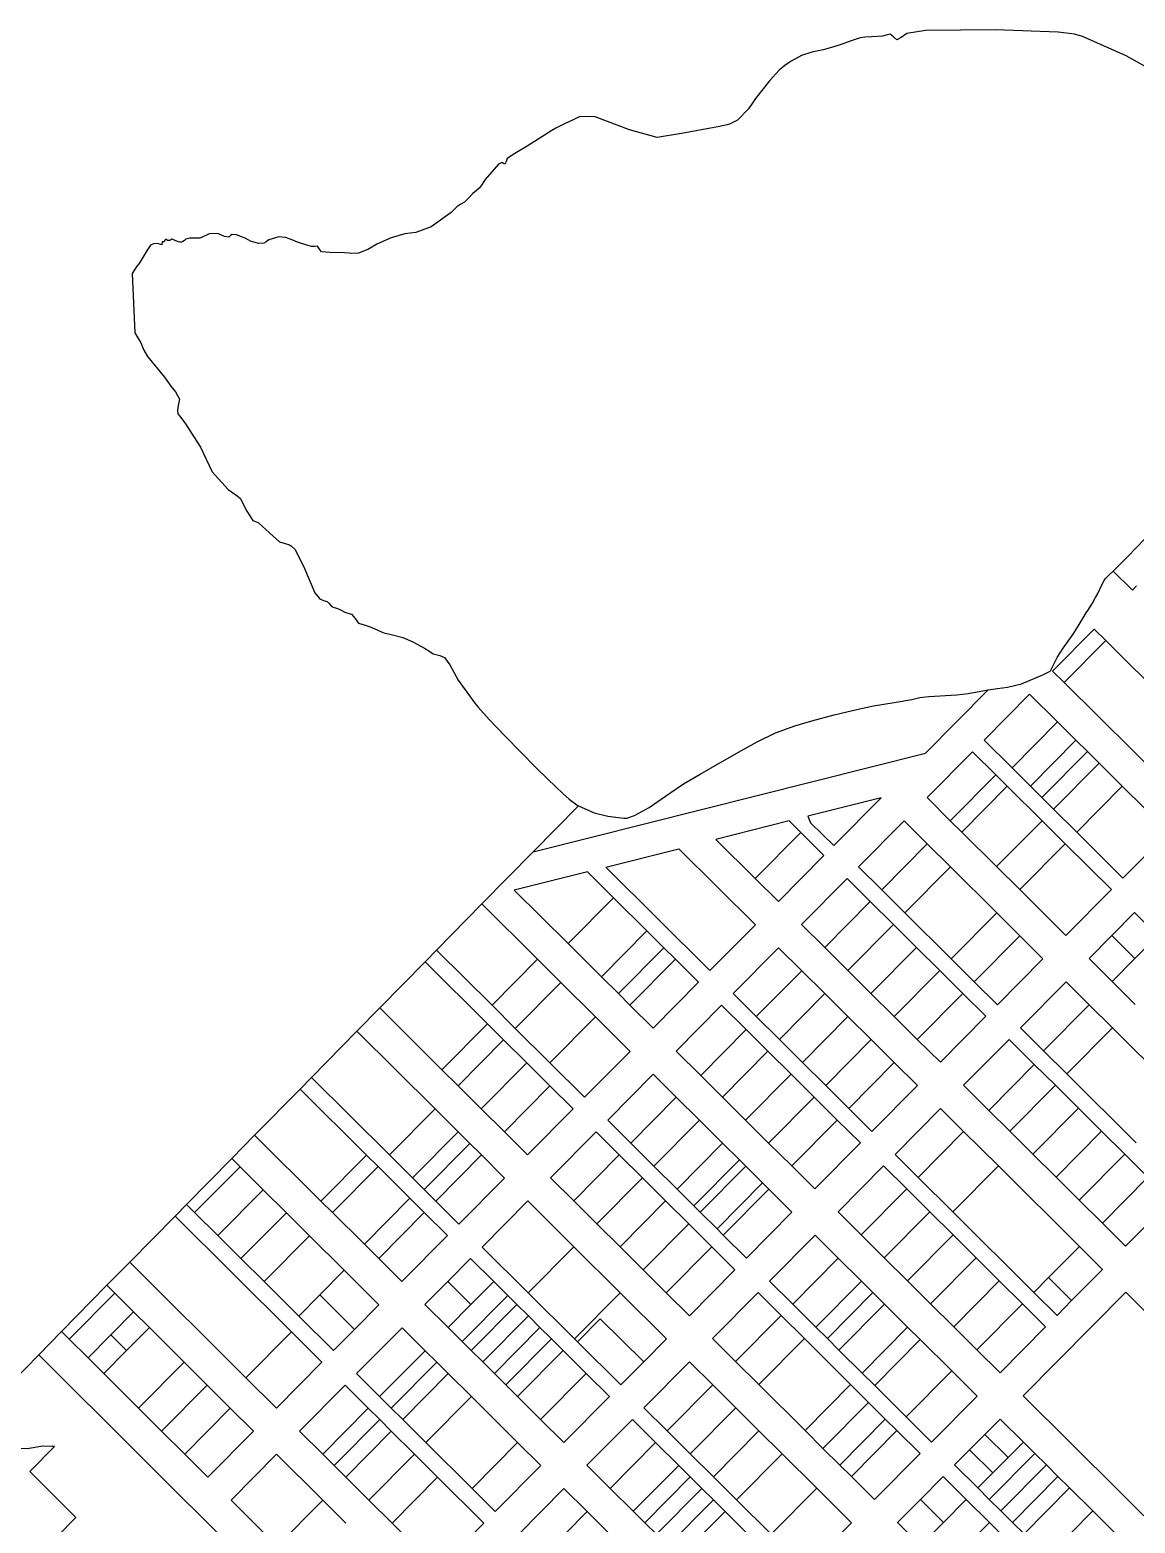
# Model space of a CAD drawing. Header units: inches. Extents: x 486468 to 494399, y 5455955 to 5460553.
# Drawn here: x 489399 to 490080, y 5459633 to 5460553 of the extents above; entities that cross this region are included whole.
import ezdxf

# ---------------------------------------------------------------- set-up
doc = ezdxf.new("R2010")
doc.units = ezdxf.units.IN
doc.header["$MEASUREMENT"] = 0
doc.layers.add('ParcelLines', color=10, linetype='Continuous')

msp = doc.modelspace()

# ---------------------------------------------------------------- linework, layer by layer
at = {"layer": 'ParcelLines', "color": 1}
for p, q in [((490078.725, 5460208.099), (490066.889, 5460219.812)), ((490081.298, 5460210.697), (490078.725, 5460208.099)), ((490055.139, 5460184.061), (490029.539, 5460158.211)), ((490055.139, 5460184.061), (490062.238, 5460177.011)), ((490036.639, 5460151.16), (490062.238, 5460177.011)), ((490062.238, 5460177.011), (490140.685, 5460099.057)), ((490029.539, 5460158.211), (490036.639, 5460151.16)), ((490036.639, 5460151.16), (490115.086, 5460073.257)), ((489951.09, 5460107.66), (489989.69, 5460146.611)), ((489987.289, 5460115.61), (490015.339, 5460143.96)), ((490015.339, 5460143.96), (490032.578, 5460126.85)), ((490004.499, 5460098.519), (490032.578, 5460126.85)), ((490032.578, 5460126.85), (490043.888, 5460115.609)), ((489987.289, 5460115.61), (490004.499, 5460098.519)), ((490043.888, 5460115.609), (490015.808, 5460087.289)), ((490043.888, 5460115.609), (490051.018, 5460108.529)), ((489709.297, 5460046.812), (489951.09, 5460107.66)), ((489980.189, 5460108.46), (489952.14, 5460080.159)), ((489994.469, 5460094.279), (489980.189, 5460108.46)), ((490022.958, 5460080.188), (490051.018, 5460108.529)), ((490058.137, 5460101.458), (490030.088, 5460073.108)), ((490051.018, 5460108.529), (490058.137, 5460101.458)), ((490058.137, 5460101.458), (490072.417, 5460087.278)), ((489994.469, 5460094.279), (489966.439, 5460065.959)), ((490001.589, 5460087.209), (489994.469, 5460094.279)), ((490015.808, 5460087.289), (490004.499, 5460098.519)), ((489973.54, 5460058.908), (490001.589, 5460087.209)), ((490022.988, 5460065.958), (490001.589, 5460087.209)), ((490022.958, 5460080.188), (490015.808, 5460087.289)), ((490044.357, 5460058.937), (490072.417, 5460087.278)), ((490072.417, 5460087.278), (490100.936, 5460058.956)), ((489709.297, 5460046.812), (489737.096, 5460075.062)), ((489923.74, 5460080.06), (489878.492, 5460068.66)), ((489894.542, 5460050.56), (489923.74, 5460080.06)), ((489952.14, 5460080.159), (489966.439, 5460065.959)), ((490030.088, 5460073.108), (490022.958, 5460080.188)), ((489867.143, 5460065.81), (489821.894, 5460054.41)), ((489874.312, 5460058.68), (489867.143, 5460065.81)), ((489878.492, 5460068.66), (489880.292, 5460064.71)), ((489880.292, 5460064.71), (489894.542, 5460050.56)), ((489937.991, 5460065.859), (489909.891, 5460037.459)), ((489952.26, 5460051.679), (489937.991, 5460065.859)), ((489966.439, 5460065.959), (489973.54, 5460058.908)), ((490022.988, 5460065.958), (489994.949, 5460037.617)), ((490037.287, 5460051.757), (490022.988, 5460065.958)), ((490044.357, 5460058.937), (490030.088, 5460073.108)), ((489874.312, 5460058.68), (489846.193, 5460030.26)), ((489888.542, 5460044.509), (489874.312, 5460058.68)), ((489973.54, 5460058.908), (489994.949, 5460037.617)), ((490072.886, 5460030.606), (490044.357, 5460058.937)), ((490100.936, 5460058.956), (490072.886, 5460030.606)), ((489677.647, 5460014.611), (489709.297, 5460046.812)), ((489754.045, 5460037.361), (489799.094, 5460048.66)), ((489799.094, 5460048.66), (489846.293, 5460001.809)), ((489821.894, 5460054.41), (489846.193, 5460030.26)), ((489952.26, 5460051.679), (489924.141, 5460023.308)), ((489966.53, 5460037.498), (489952.26, 5460051.679)), ((490009.219, 5460023.437), (490037.287, 5460051.757)), ((490065.787, 5460023.456), (490037.287, 5460051.757)), ((489818.243, 5459973.508), (489754.045, 5460037.361)), ((489860.442, 5460016.109), (489888.542, 5460044.509)), ((489909.891, 5460037.459), (489924.141, 5460023.308)), ((489938.42, 5460009.138), (489966.53, 5460037.498)), ((489995.049, 5460009.167), (489966.53, 5460037.498)), ((489994.949, 5460037.617), (490009.219, 5460023.437)), ((489742.696, 5460034.461), (489697.597, 5460023.161)), ((489758.795, 5460018.46), (489742.696, 5460034.461)), ((489846.193, 5460030.26), (489860.442, 5460016.109)), ((489874.692, 5460001.958), (489902.841, 5460030.309)), ((489902.841, 5460030.309), (489917.091, 5460016.158)), ((489697.597, 5460023.161), (489730.756, 5459990.17)), ((489758.795, 5460018.46), (489730.756, 5459990.17)), ((489779.305, 5459998.069), (489758.795, 5460018.46)), ((489924.141, 5460023.308), (489938.42, 5460009.138)), ((490009.219, 5460023.437), (490037.737, 5459995.105)), ((490037.737, 5459995.105), (490065.787, 5460023.456)), ((489677.647, 5460014.611), (489649.648, 5459986.161)), ((489711.936, 5459980.5), (489677.647, 5460014.611)), ((489917.091, 5460016.158), (489888.971, 5459987.788)), ((489917.091, 5460016.158), (489931.34, 5460002.007)), ((489938.42, 5460009.138), (489966.959, 5459980.826)), ((489995.049, 5460009.167), (489966.959, 5459980.826)), ((490009.288, 5459995.006), (489995.049, 5460009.167)), ((490066.027, 5459995.115), (490080.086, 5460009.305)), ((490080.086, 5460009.305), (490094.356, 5459995.124)), ((489846.293, 5460001.809), (489818.243, 5459973.508)), ((489888.971, 5459987.788), (489874.692, 5460001.958)), ((489903.251, 5459973.617), (489931.34, 5460002.007)), ((489931.34, 5460002.007), (489945.59, 5459987.857)), ((489751.285, 5459969.749), (489779.305, 5459998.069)), ((489789.804, 5459987.619), (489779.305, 5459998.069)), ((489981.209, 5459966.676), (490009.288, 5459995.006)), ((490023.588, 5459980.805), (490009.288, 5459995.006)), ((490051.987, 5459980.955), (490066.027, 5459995.115)), ((490080.296, 5459980.944), (490066.027, 5459995.115)), ((490080.296, 5459980.944), (490094.356, 5459995.124)), ((489642.598, 5459978.961), (489649.648, 5459986.161)), ((489649.648, 5459986.161), (489683.867, 5459952.129)), ((489730.756, 5459990.17), (489751.285, 5459969.749)), ((489789.804, 5459987.619), (489761.765, 5459959.328)), ((489796.904, 5459980.568), (489789.804, 5459987.619)), ((489860.542, 5459987.658), (489832.543, 5459959.357)), ((489874.822, 5459973.488), (489860.542, 5459987.658)), ((489903.251, 5459973.617), (489888.971, 5459987.788)), ((489945.59, 5459987.857), (489917.5, 5459959.466)), ((489945.59, 5459987.857), (489959.889, 5459973.656)), ((489642.598, 5459978.961), (489614.599, 5459950.511)), ((489681.037, 5459940.749), (489642.598, 5459978.961)), ((489683.867, 5459952.129), (489711.936, 5459980.5)), ((489726.226, 5459966.289), (489711.936, 5459980.5)), ((489768.885, 5459952.248), (489796.904, 5459980.568)), ((489811.194, 5459966.358), (489796.904, 5459980.568)), ((489846.792, 5459945.207), (489874.822, 5459973.488)), ((489889.071, 5459959.337), (489874.822, 5459973.488)), ((489917.5, 5459959.466), (489903.251, 5459973.617)), ((489931.78, 5459945.296), (489959.889, 5459973.656)), ((489959.889, 5459973.656), (489974.139, 5459959.505)), ((489966.959, 5459980.826), (489981.209, 5459966.676)), ((489995.488, 5459952.505), (490023.588, 5459980.805)), ((490066.256, 5459966.774), (490051.987, 5459980.955)), ((490066.256, 5459966.774), (490080.296, 5459980.944)), ((489726.226, 5459966.289), (489698.137, 5459937.939)), ((489747.585, 5459945.048), (489726.226, 5459966.289)), ((489751.285, 5459969.749), (489761.765, 5459959.328)), ((489783.144, 5459938.057), (489811.194, 5459966.358)), ((489981.209, 5459966.676), (489995.488, 5459952.505)), ((490037.837, 5459966.655), (490009.737, 5459938.304)), ((490052.106, 5459952.474), (490037.837, 5459966.655)), ((490080.526, 5459952.583), (490066.256, 5459966.774)), ((489761.765, 5459959.328), (489768.885, 5459952.248)), ((489832.543, 5459959.357), (489846.792, 5459945.207)), ((489889.071, 5459959.337), (489861.062, 5459931.037)), ((489903.331, 5459945.196), (489889.071, 5459959.337)), ((489931.78, 5459945.296), (489917.5, 5459959.466)), ((489974.139, 5459959.505), (489946.039, 5459931.155)), ((489974.139, 5459959.505), (489988.388, 5459945.355)), ((489600.5, 5459936.16), (489614.599, 5459950.511)), ((489614.599, 5459950.511), (489652.938, 5459912.399)), ((489683.867, 5459952.129), (489698.137, 5459937.939)), ((489719.516, 5459916.678), (489747.585, 5459945.048)), ((489768.995, 5459923.757), (489747.585, 5459945.048)), ((489768.885, 5459952.248), (489783.144, 5459938.057)), ((489797.394, 5459923.907), (489825.443, 5459952.207)), ((489825.443, 5459952.207), (489840.602, 5459937.166)), ((489846.792, 5459945.207), (489861.062, 5459931.037)), ((489875.311, 5459916.886), (489903.331, 5459945.196)), ((489903.331, 5459945.196), (489917.63, 5459930.996)), ((489946.039, 5459931.155), (489931.78, 5459945.296)), ((489988.388, 5459945.355), (489960.289, 5459917.004)), ((490052.106, 5459952.474), (490023.987, 5459924.153)), ((490066.376, 5459938.293), (490052.106, 5459952.474)), ((489600.5, 5459936.16), (489572.499, 5459907.709)), ((489648.699, 5459888.258), (489600.5, 5459936.16)), ((489652.938, 5459912.399), (489681.037, 5459940.749)), ((489690.997, 5459930.859), (489681.037, 5459940.749)), ((489698.137, 5459937.939), (489719.516, 5459916.678)), ((489840.602, 5459937.166), (489812.543, 5459908.856)), ((489840.602, 5459937.166), (489853.972, 5459923.887)), ((490009.737, 5459938.304), (490023.987, 5459924.153)), ((490038.286, 5459909.953), (490066.376, 5459938.293)), ((490109.174, 5459895.741), (490066.376, 5459938.293)), ((489690.997, 5459930.859), (489662.898, 5459902.508)), ((489705.287, 5459916.648), (489690.997, 5459930.859)), ((489861.062, 5459931.037), (489875.311, 5459916.886)), ((489889.591, 5459902.705), (489917.63, 5459930.996)), ((489931.89, 5459916.855), (489917.63, 5459930.996)), ((489960.289, 5459917.004), (489946.039, 5459931.155)), ((490002.688, 5459931.154), (489974.588, 5459902.854)), ((490018.237, 5459915.703), (490002.688, 5459931.154)), ((489740.895, 5459895.407), (489768.995, 5459923.757)), ((489812.543, 5459908.856), (489797.394, 5459923.907)), ((489825.933, 5459895.545), (489853.972, 5459923.887)), ((489853.972, 5459923.887), (489868.251, 5459909.716)), ((490023.987, 5459924.153), (490038.286, 5459909.953)), ((489652.938, 5459912.399), (489662.898, 5459902.508)), ((489677.187, 5459888.298), (489705.287, 5459916.648)), ((489719.556, 5459902.467), (489705.287, 5459916.648)), ((489719.516, 5459916.678), (489740.895, 5459895.407)), ((489783.244, 5459909.606), (489755.195, 5459881.256)), ((489797.494, 5459895.456), (489783.244, 5459909.606)), ((489825.933, 5459895.545), (489812.543, 5459908.856)), ((489868.251, 5459909.716), (489840.182, 5459881.396)), ((489868.251, 5459909.716), (489882.501, 5459895.575)), ((489875.311, 5459916.886), (489889.591, 5459902.705)), ((489931.89, 5459916.855), (489903.84, 5459888.555)), ((489946.139, 5459902.704), (489931.89, 5459916.855)), ((490018.237, 5459915.703), (489990.167, 5459887.383)), ((490031.206, 5459902.823), (490018.237, 5459915.703)), ((490038.286, 5459909.953), (490081.084, 5459867.451)), ((489565.45, 5459900.509), (489537.45, 5459872.059)), ((489565.45, 5459900.509), (489572.499, 5459907.709)), ((489606.411, 5459859.819), (489565.45, 5459900.509)), ((489572.499, 5459907.709), (489620.601, 5459859.908)), ((489662.898, 5459902.508), (489677.187, 5459888.298)), ((489719.556, 5459902.467), (489691.458, 5459874.117)), ((489733.846, 5459888.257), (489719.556, 5459902.467)), ((489889.591, 5459902.705), (489903.84, 5459888.555)), ((489918.09, 5459874.404), (489946.139, 5459902.704)), ((489974.588, 5459902.854), (489990.167, 5459887.383)), ((490003.137, 5459874.502), (490031.206, 5459902.823)), ((490045.486, 5459888.652), (490031.206, 5459902.823)), ((489797.494, 5459895.456), (489769.445, 5459867.106)), ((489811.773, 5459881.275), (489797.494, 5459895.456)), ((489840.182, 5459881.396), (489825.933, 5459895.545)), ((489854.432, 5459867.235), (489882.501, 5459895.575)), ((489882.501, 5459895.575), (489896.76, 5459881.424)), ((489648.699, 5459888.258), (489620.601, 5459859.908)), ((489662.999, 5459874.058), (489648.699, 5459888.258)), ((489677.187, 5459888.298), (489691.458, 5459874.117)), ((489705.748, 5459859.907), (489733.846, 5459888.257)), ((489755.195, 5459881.256), (489769.445, 5459867.106)), ((489783.715, 5459852.935), (489811.773, 5459881.275)), ((489826.043, 5459867.104), (489811.773, 5459881.275)), ((489854.432, 5459867.235), (489840.182, 5459881.396)), ((489896.76, 5459881.424), (489868.672, 5459853.085)), ((489896.76, 5459881.424), (489911.04, 5459867.254)), ((489903.84, 5459888.555), (489918.09, 5459874.404)), ((489932.339, 5459860.253), (489960.388, 5459888.554)), ((489960.388, 5459888.554), (489974.668, 5459874.383)), ((489990.167, 5459887.383), (490003.137, 5459874.502)), ((490045.486, 5459888.652), (490017.406, 5459860.332)), ((490059.755, 5459874.481), (490045.486, 5459888.652)), ((489523.35, 5459857.709), (489537.45, 5459872.059)), ((489537.45, 5459872.059), (489578.302, 5459831.459)), ((489634.891, 5459845.698), (489662.999, 5459874.058)), ((489670.149, 5459866.957), (489662.999, 5459874.058)), ((489691.458, 5459874.117), (489705.748, 5459859.907)), ((489719.998, 5459845.756), (489748.095, 5459874.106)), ((489748.095, 5459874.106), (489762.346, 5459859.956)), ((489974.668, 5459874.383), (489946.639, 5459846.053)), ((489974.668, 5459874.383), (489996.067, 5459853.132)), ((490003.137, 5459874.502), (490017.406, 5459860.332)), ((490031.686, 5459846.152), (490059.755, 5459874.481)), ((490074.035, 5459860.301), (490059.755, 5459874.481)), ((489670.149, 5459866.957), (489642.041, 5459838.588)), ((489677.299, 5459859.857), (489670.149, 5459866.957)), ((489769.445, 5459867.106), (489783.715, 5459852.935)), ((489826.043, 5459867.104), (489797.965, 5459838.785)), ((489836.403, 5459856.815), (489826.043, 5459867.104)), ((489868.672, 5459853.085), (489854.432, 5459867.235)), ((489911.04, 5459867.254), (489882.941, 5459838.904)), ((489523.35, 5459857.709), (489495.451, 5459829.359)), ((489528.491, 5459852.599), (489523.35, 5459857.709)), ((489578.302, 5459831.459), (489606.411, 5459859.819)), ((489613.561, 5459852.719), (489585.452, 5459824.359)), ((489613.561, 5459852.719), (489606.411, 5459859.819)), ((489633.251, 5459833.158), (489613.561, 5459852.719)), ((489620.601, 5459859.908), (489634.891, 5459845.698)), ((489649.181, 5459831.488), (489677.299, 5459859.857)), ((489691.599, 5459845.657), (489677.299, 5459859.857)), ((489762.346, 5459859.956), (489734.278, 5459831.576)), ((489762.346, 5459859.956), (489776.596, 5459845.805)), ((489783.715, 5459852.935), (489797.965, 5459838.785)), ((489808.335, 5459828.496), (489836.403, 5459856.815)), ((489840.293, 5459852.955), (489812.215, 5459824.636)), ((489840.293, 5459852.955), (489836.403, 5459856.815)), ((489850.682, 5459842.645), (489840.293, 5459852.955)), ((489882.941, 5459838.904), (489868.672, 5459853.085)), ((489925.29, 5459853.104), (489897.192, 5459824.754)), ((489939.559, 5459838.933), (489925.29, 5459853.104)), ((489946.639, 5459846.053), (489932.339, 5459860.253)), ((489968.029, 5459824.793), (489996.067, 5459853.132)), ((489996.067, 5459853.132), (490046.056, 5459803.521)), ((490017.406, 5459860.332), (490031.686, 5459846.152)), ((490074.035, 5459860.301), (490045.936, 5459832.001)), ((490088.284, 5459846.15), (490074.035, 5459860.301)), ((489500.491, 5459824.35), (489528.491, 5459852.599)), ((489542.791, 5459838.4), (489528.491, 5459852.599)), ((489634.891, 5459845.698), (489642.041, 5459838.588)), ((489663.451, 5459817.308), (489691.599, 5459845.657)), ((489734.278, 5459831.576), (489719.998, 5459845.756)), ((489748.548, 5459817.406), (489776.596, 5459845.805)), ((489776.596, 5459845.805), (489790.896, 5459831.605)), ((489968.029, 5459824.793), (489946.639, 5459846.053)), ((490031.686, 5459846.152), (490045.936, 5459832.001)), ((490060.236, 5459817.801), (490088.284, 5459846.15)), ((489542.791, 5459838.4), (489514.752, 5459810.16)), ((489557.042, 5459824.249), (489542.791, 5459838.4)), ((489642.041, 5459838.588), (489649.181, 5459831.488)), ((489797.965, 5459838.785), (489808.335, 5459828.496)), ((489822.605, 5459814.315), (489850.682, 5459842.645)), ((489854.543, 5459838.805), (489826.465, 5459810.485)), ((489854.543, 5459838.805), (489850.682, 5459842.645)), ((489868.793, 5459824.655), (489854.543, 5459838.805)), ((489939.559, 5459838.933), (489911.472, 5459810.574)), ((489953.839, 5459824.753), (489939.559, 5459838.933)), ((489488.401, 5459822.21), (489495.451, 5459829.359)), ((489495.451, 5459829.359), (489500.491, 5459824.35)), ((489578.302, 5459831.459), (489585.452, 5459824.359)), ((489605.133, 5459804.789), (489633.251, 5459833.158)), ((489642.101, 5459824.358), (489633.251, 5459833.158)), ((489649.181, 5459831.488), (489663.451, 5459817.308)), ((489705.849, 5459831.507), (489677.701, 5459803.107)), ((489734.369, 5459803.176), (489705.849, 5459831.507)), ((489748.548, 5459817.406), (489734.278, 5459831.576)), ((489790.896, 5459831.605), (489762.798, 5459803.256)), ((489790.896, 5459831.605), (489805.146, 5459817.456)), ((489808.335, 5459828.496), (489812.215, 5459824.636)), ((490045.936, 5459832.001), (490060.236, 5459817.801)), ((490074.485, 5459803.651), (490102.584, 5459831.95)), ((489488.401, 5459822.21), (489460.503, 5459793.811)), ((489560.156, 5459750.809), (489488.401, 5459822.21)), ((489500.491, 5459824.35), (489514.752, 5459810.16)), ((489528.993, 5459796), (489557.042, 5459824.249)), ((489571.313, 5459810.069), (489557.042, 5459824.249)), ((489585.452, 5459824.359), (489605.133, 5459804.789)), ((489642.101, 5459824.358), (489613.983, 5459795.989)), ((489656.401, 5459810.158), (489642.101, 5459824.358)), ((489762.798, 5459803.256), (489748.548, 5459817.406)), ((489777.047, 5459789.106), (489805.146, 5459817.456)), ((489805.146, 5459817.456), (489819.395, 5459803.306)), ((489812.215, 5459824.636), (489822.605, 5459814.315)), ((489840.745, 5459796.305), (489868.793, 5459824.655)), ((489897.192, 5459824.754), (489911.472, 5459810.574)), ((489925.742, 5459796.403), (489953.839, 5459824.753)), ((489968.109, 5459810.583), (489953.839, 5459824.753)), ((490017.968, 5459775.182), (489968.029, 5459824.793)), ((490060.236, 5459817.801), (490074.485, 5459803.651)), ((489514.752, 5459810.16), (489528.993, 5459796)), ((489571.313, 5459810.069), (489543.264, 5459781.82)), ((489592.704, 5459788.809), (489571.313, 5459810.069)), ((489628.253, 5459781.808), (489656.401, 5459810.158)), ((489822.605, 5459814.315), (489826.465, 5459810.485)), ((489826.465, 5459810.485), (489840.745, 5459796.305)), ((489854.945, 5459782.155), (489883.043, 5459810.504)), ((489883.043, 5459810.504), (489897.343, 5459796.304)), ((489911.472, 5459810.574), (489925.742, 5459796.403)), ((489968.109, 5459810.583), (489940.021, 5459782.223)), ((489982.359, 5459796.432), (489968.109, 5459810.583)), ((489605.133, 5459804.789), (489613.983, 5459795.989)), ((489677.701, 5459803.107), (489706.231, 5459774.787)), ((489734.369, 5459803.176), (489706.231, 5459774.787)), ((489762.908, 5459774.816), (489734.369, 5459803.176)), ((489777.047, 5459789.106), (489762.798, 5459803.256)), ((489819.395, 5459803.306), (489791.297, 5459774.956)), ((489819.395, 5459803.306), (489833.645, 5459789.155)), ((490046.056, 5459803.521), (490026.997, 5459784.291)), ((490046.056, 5459803.521), (490060.336, 5459789.351)), ((489446.403, 5459779.511), (489460.503, 5459793.811)), ((489460.503, 5459793.811), (489532.116, 5459722.52)), ((489528.993, 5459796), (489543.264, 5459781.82)), ((489592.704, 5459788.809), (489577.625, 5459773.589)), ((489614.104, 5459767.559), (489592.704, 5459788.809)), ((489613.983, 5459795.989), (489628.253, 5459781.808)), ((489656.552, 5459781.808), (489670.651, 5459796.007)), ((489670.651, 5459796.007), (489684.921, 5459781.837)), ((489791.297, 5459774.956), (489777.047, 5459789.106)), ((489833.645, 5459789.155), (489805.547, 5459760.806)), ((489897.343, 5459796.304), (489869.244, 5459767.954)), ((489897.343, 5459796.304), (489911.583, 5459782.144)), ((489925.742, 5459796.403), (489940.021, 5459782.223)), ((489954.291, 5459768.053), (489982.359, 5459796.432)), ((489996.638, 5459782.252), (489982.359, 5459796.432)), ((490060.336, 5459789.351), (490041.267, 5459770.121)), ((489446.403, 5459779.511), (489418.403, 5459751.061)), ((489451.163, 5459774.771), (489446.403, 5459779.511)), ((489543.264, 5459781.82), (489564.675, 5459760.529)), ((489642.503, 5459767.658), (489656.552, 5459781.808)), ((489656.552, 5459781.808), (489670.852, 5459767.657)), ((489684.921, 5459781.837), (489670.852, 5459767.657)), ((489684.921, 5459781.837), (489693.561, 5459773.267)), ((489869.244, 5459767.954), (489854.945, 5459782.155)), ((489883.494, 5459753.804), (489911.583, 5459782.144)), ((489911.583, 5459782.144), (489918.732, 5459775.044)), ((489940.021, 5459782.223), (489954.291, 5459768.053)), ((489996.638, 5459782.252), (489968.541, 5459753.902)), ((490010.908, 5459768.082), (489996.638, 5459782.252)), ((490026.997, 5459784.291), (490017.968, 5459775.182)), ((490041.267, 5459770.121), (490026.997, 5459784.291)), ((489451.163, 5459774.771), (489423.064, 5459746.421)), ((489462.844, 5459763.151), (489451.163, 5459774.771)), ((489577.625, 5459773.589), (489564.675, 5459760.529)), ((489598.996, 5459752.319), (489577.625, 5459773.589)), ((489665.413, 5459744.918), (489693.561, 5459773.267)), ((489693.561, 5459773.267), (489699.171, 5459767.687)), ((489706.231, 5459774.787), (489734.74, 5459746.496)), ((489762.908, 5459774.816), (489734.74, 5459746.496)), ((489791.398, 5459746.506), (489762.908, 5459774.816)), ((489805.547, 5459760.806), (489791.297, 5459774.956)), ((489847.895, 5459775.005), (489819.797, 5459746.655)), ((489862.165, 5459760.825), (489847.895, 5459775.005)), ((489918.732, 5459775.044), (489890.644, 5459746.704)), ((489918.732, 5459775.044), (489925.852, 5459767.973)), ((490074.635, 5459775.2), (490011.39, 5459711.401)), ((490032.237, 5459761.001), (490017.968, 5459775.182)), ((490041.267, 5459770.121), (490032.237, 5459761.001)), ((490174.452, 5459676.069), (490074.635, 5459775.2)), ((489462.844, 5459763.151), (489448.794, 5459748.971)), ((489472.564, 5459753.47), (489462.844, 5459763.151)), ((489598.996, 5459752.319), (489614.104, 5459767.559)), ((489656.783, 5459753.488), (489642.503, 5459767.658)), ((489670.852, 5459767.657), (489656.783, 5459753.488)), ((489699.171, 5459767.687), (489671.063, 5459739.317)), ((489678.163, 5459732.267), (489706.301, 5459760.607)), ((489699.171, 5459767.687), (489706.301, 5459760.607)), ((489706.301, 5459760.607), (489713.421, 5459753.537)), ((489862.165, 5459760.825), (489834.067, 5459732.485)), ((489876.435, 5459746.644), (489862.165, 5459760.825)), ((489883.494, 5459753.804), (489869.244, 5459767.954)), ((489897.794, 5459739.604), (489925.852, 5459767.973)), ((489925.852, 5459767.973), (489940.132, 5459753.793)), ((489954.291, 5459768.053), (489968.541, 5459753.902)), ((489982.841, 5459739.702), (490010.908, 5459768.082)), ((490025.188, 5459753.901), (490010.908, 5459768.082)), ((489458.514, 5459739.301), (489472.564, 5459753.47)), ((489493.965, 5459732.17), (489472.564, 5459753.47)), ((489564.675, 5459760.529), (489586.057, 5459739.259)), ((489586.057, 5459739.259), (489598.996, 5459752.319)), ((489628.355, 5459753.358), (489600.307, 5459725.059)), ((489642.605, 5459739.208), (489628.355, 5459753.358)), ((489665.413, 5459744.918), (489656.783, 5459753.488)), ((489713.421, 5459753.537), (489685.313, 5459725.167)), ((489713.421, 5459753.537), (489720.551, 5459746.456)), ((489736.5, 5459744.756), (489750.549, 5459758.956)), ((489750.549, 5459758.956), (489777.359, 5459732.346)), ((489890.644, 5459746.704), (489883.494, 5459753.804)), ((489940.132, 5459753.793), (489912.034, 5459725.444)), ((489940.132, 5459753.793), (489947.932, 5459746.043)), ((489968.541, 5459753.902), (489982.841, 5459739.702)), ((489997.09, 5459725.552), (490025.188, 5459753.901)), ((489404.304, 5459736.711), (489418.403, 5459751.061)), ((489418.403, 5459751.061), (489423.064, 5459746.421)), ((489423.064, 5459746.421), (489434.744, 5459734.801)), ((489448.794, 5459748.971), (489434.744, 5459734.801)), ((489448.794, 5459748.971), (489458.514, 5459739.301)), ((489532.116, 5459722.52), (489560.156, 5459750.809)), ((489578.957, 5459732.109), (489560.156, 5459750.809)), ((489671.063, 5459739.317), (489665.413, 5459744.918)), ((489692.443, 5459718.097), (489720.551, 5459746.456)), ((489720.551, 5459746.456), (489727.701, 5459739.356)), ((489734.74, 5459746.496), (489736.5, 5459744.756)), ((489736.5, 5459744.756), (489763.3, 5459718.157)), ((489777.359, 5459732.346), (489791.398, 5459746.506)), ((489819.797, 5459746.655), (489834.067, 5459732.485)), ((489848.346, 5459718.305), (489876.435, 5459746.644)), ((489904.954, 5459718.314), (489876.435, 5459746.644)), ((489897.794, 5459739.604), (489890.644, 5459746.704)), ((489919.834, 5459717.693), (489947.932, 5459746.043)), ((489947.932, 5459746.043), (489967.361, 5459726.722)), ((489404.304, 5459736.711), (489360.504, 5459692.161)), ((489605.265, 5459536.76), (489404.304, 5459736.711)), ((489434.744, 5459734.801), (489444.465, 5459725.131)), ((489444.465, 5459725.131), (489458.514, 5459739.301)), ((489614.557, 5459710.909), (489642.605, 5459739.208)), ((489649.755, 5459732.108), (489642.605, 5459739.208)), ((489678.163, 5459732.267), (489671.063, 5459739.317)), ((489727.701, 5459739.356), (489699.573, 5459711.027)), ((489727.701, 5459739.356), (489741.951, 5459725.207)), ((489912.034, 5459725.444), (489897.794, 5459739.604)), ((489982.841, 5459739.702), (489997.09, 5459725.552)), ((489444.465, 5459725.131), (489465.876, 5459703.831)), ((489493.965, 5459732.17), (489465.876, 5459703.831)), ((489508.216, 5459717.98), (489493.965, 5459732.17)), ((489550.907, 5459703.809), (489578.957, 5459732.109)), ((489600.307, 5459725.059), (489614.557, 5459710.909)), ((489649.755, 5459732.108), (489621.677, 5459703.838)), ((489628.807, 5459696.758), (489656.855, 5459725.058)), ((489656.855, 5459725.058), (489649.755, 5459732.108)), ((489671.145, 5459710.897), (489656.855, 5459725.058)), ((489685.313, 5459725.167), (489678.163, 5459732.267)), ((489692.443, 5459718.097), (489685.313, 5459725.167)), ((489713.824, 5459696.877), (489741.951, 5459725.207)), ((489741.951, 5459725.207), (489756.2, 5459711.057)), ((489763.3, 5459718.157), (489777.359, 5459732.346)), ((489777.55, 5459704.006), (489805.648, 5459732.356)), ((489805.648, 5459732.356), (489819.948, 5459718.155)), ((489834.067, 5459732.485), (489848.346, 5459718.305)), ((489919.834, 5459717.693), (489912.034, 5459725.444)), ((489939.273, 5459698.383), (489967.361, 5459726.722)), ((489967.361, 5459726.722), (489982.941, 5459711.252)), ((489480.108, 5459689.66), (489508.216, 5459717.98)), ((489522.477, 5459703.78), (489508.216, 5459717.98)), ((489532.116, 5459722.52), (489550.907, 5459703.809)), ((489565.158, 5459689.659), (489593.208, 5459717.959)), ((489593.208, 5459717.959), (489607.478, 5459703.779)), ((489699.573, 5459711.027), (489692.443, 5459718.097)), ((489791.8, 5459689.856), (489819.948, 5459718.155)), ((489819.948, 5459718.155), (489834.187, 5459703.995)), ((489848.346, 5459718.305), (489876.866, 5459689.984)), ((489904.954, 5459718.314), (489876.866, 5459689.984)), ((489915.994, 5459707.353), (489904.954, 5459718.314)), ((489939.273, 5459698.383), (489919.834, 5459717.693)), ((489614.557, 5459710.909), (489621.677, 5459703.838)), ((489671.145, 5459710.897), (489643.077, 5459682.588)), ((489699.655, 5459682.607), (489671.145, 5459710.897)), ((489713.824, 5459696.877), (489699.573, 5459711.027)), ((489756.2, 5459711.057), (489728.104, 5459682.707)), ((489887.906, 5459679.014), (489915.994, 5459707.353)), ((489926.344, 5459697.053), (489915.994, 5459707.353)), ((489982.941, 5459711.252), (489954.843, 5459682.903)), ((490011.39, 5459711.401), (490111.197, 5459612.26)), ((489465.876, 5459703.831), (489480.108, 5459689.66)), ((489522.477, 5459703.78), (489494.398, 5459675.45)), ((489536.758, 5459689.56), (489522.477, 5459703.78)), ((489607.478, 5459703.779), (489579.429, 5459675.479)), ((489586.549, 5459668.399), (489614.598, 5459696.699)), ((489607.478, 5459703.779), (489614.598, 5459696.699)), ((489614.598, 5459696.699), (489621.718, 5459689.628)), ((489621.677, 5459703.838), (489628.807, 5459696.758)), ((489628.807, 5459696.758), (489643.077, 5459682.588)), ((489728.104, 5459682.707), (489713.824, 5459696.877)), ((489770.45, 5459696.856), (489742.353, 5459668.557)), ((489784.73, 5459682.676), (489770.45, 5459696.856)), ((489791.8, 5459689.856), (489777.55, 5459704.006)), ((489834.187, 5459703.995), (489806.099, 5459675.656)), ((489834.187, 5459703.995), (489848.457, 5459689.825)), ((489926.344, 5459697.053), (489898.295, 5459668.704)), ((489933.493, 5459689.953), (489926.344, 5459697.053)), ((489954.843, 5459682.903), (489939.273, 5459698.383)), ((489997.191, 5459697.102), (489987.761, 5459687.582)), ((490011.47, 5459682.921), (489997.191, 5459697.102)), ((489480.108, 5459689.66), (489494.398, 5459675.45)), ((489508.659, 5459661.261), (489536.758, 5459689.56)), ((489579.429, 5459675.479), (489565.158, 5459689.659)), ((489621.718, 5459689.628), (489593.67, 5459661.32)), ((489621.718, 5459689.628), (489635.998, 5459675.448)), ((489806.099, 5459675.656), (489791.8, 5459689.856)), ((489820.349, 5459661.505), (489848.457, 5459689.825)), ((489848.457, 5459689.825), (489862.737, 5459675.644)), ((489876.866, 5459689.984), (489887.906, 5459679.014)), ((489905.415, 5459661.634), (489933.493, 5459689.953)), ((489947.793, 5459675.753), (489933.493, 5459689.953)), ((489987.761, 5459687.582), (489978.332, 5459678.062)), ((489987.761, 5459687.582), (490002.031, 5459673.412)), ((489414.106, 5459680.111), (489398.907, 5459664.811)), ((489643.077, 5459682.588), (489671.607, 5459654.258)), ((489699.655, 5459682.607), (489671.607, 5459654.258)), ((489713.905, 5459668.457), (489699.655, 5459682.607)), ((489784.73, 5459682.676), (489756.653, 5459654.357)), ((489799, 5459668.506), (489784.73, 5459682.676)), ((489887.906, 5459679.014), (489898.295, 5459668.704)), ((489978.332, 5459678.062), (489969.092, 5459668.752)), ((489992.601, 5459663.892), (489978.332, 5459678.062)), ((490011.47, 5459682.921), (490002.031, 5459673.412)), ((490018.59, 5459675.851), (490011.47, 5459682.921)), ((489494.398, 5459675.45), (489508.659, 5459661.261)), ((489522.91, 5459647.061), (489551.008, 5459675.359)), ((489551.008, 5459675.359), (489579.521, 5459647.02)), ((489586.549, 5459668.399), (489579.429, 5459675.479)), ((489607.93, 5459647.14), (489635.998, 5459675.448)), ((489635.998, 5459675.448), (489650.268, 5459661.269)), ((489742.353, 5459668.557), (489756.653, 5459654.357)), ((489770.913, 5459640.216), (489799, 5459668.506)), ((489806.13, 5459661.426), (489799, 5459668.506)), ((489820.349, 5459661.505), (489806.099, 5459675.656)), ((489862.737, 5459675.644), (489834.649, 5459647.305)), ((489862.737, 5459675.644), (489884.126, 5459654.384)), ((489898.295, 5459668.704), (489905.415, 5459661.634)), ((489919.695, 5459647.453), (489947.793, 5459675.753)), ((489969.092, 5459668.752), (489983.372, 5459654.572)), ((489990.492, 5459647.502), (490018.59, 5459675.851)), ((490002.031, 5459673.412), (489992.601, 5459663.892)), ((490025.74, 5459668.751), (489997.621, 5459640.422)), ((490025.74, 5459668.751), (490018.59, 5459675.851)), ((490032.84, 5459661.701), (490025.74, 5459668.751)), ((489398.907, 5459664.811), (489427.308, 5459636.411)), ((489593.67, 5459661.32), (489586.549, 5459668.399)), ((489607.93, 5459647.14), (489593.67, 5459661.32)), ((489650.268, 5459661.269), (489622.18, 5459632.979)), ((489650.268, 5459661.269), (489678.757, 5459632.958)), ((489685.857, 5459640.108), (489713.905, 5459668.457)), ((489806.13, 5459661.426), (489778.063, 5459633.116)), ((489813.28, 5459654.325), (489806.13, 5459661.426)), ((489834.649, 5459647.305), (489820.349, 5459661.505)), ((489905.415, 5459661.634), (489919.695, 5459647.453)), ((489948.004, 5459647.443), (489962.043, 5459661.602)), ((489962.043, 5459661.602), (489976.292, 5459647.452)), ((489992.601, 5459663.892), (489983.372, 5459654.572)), ((490004.741, 5459633.351), (490032.84, 5459661.701)), ((490039.989, 5459654.601), (490032.84, 5459661.701)), ((489671.607, 5459654.258), (489685.857, 5459640.108)), ((489700.107, 5459625.908), (489728.204, 5459654.257)), ((489728.204, 5459654.257), (489742.454, 5459640.107)), ((489756.653, 5459654.357), (489770.913, 5459640.216)), ((489785.213, 5459626.016), (489813.28, 5459654.325)), ((489820.399, 5459647.255), (489813.28, 5459654.325)), ((489884.126, 5459654.384), (489856.048, 5459626.054)), ((489884.126, 5459654.384), (489905.496, 5459633.153)), ((489983.372, 5459654.572), (489990.492, 5459647.502)), ((490039.989, 5459654.601), (490011.891, 5459626.251)), ((490054.239, 5459640.45), (490039.989, 5459654.601)), ((489551.411, 5459618.71), (489522.91, 5459647.061)), ((489551.411, 5459618.71), (489579.521, 5459647.02)), ((489579.521, 5459647.02), (489593.762, 5459632.86)), ((489622.18, 5459632.979), (489607.93, 5459647.14)), ((489820.399, 5459647.255), (489792.312, 5459618.966)), ((489827.529, 5459640.175), (489820.399, 5459647.255)), ((489856.048, 5459626.054), (489834.649, 5459647.305)), ((489933.945, 5459633.253), (489948.004, 5459647.443)), ((489962.233, 5459633.262), (489948.004, 5459647.443)), ((489962.233, 5459633.262), (489976.292, 5459647.452)), ((489976.292, 5459647.452), (489990.542, 5459633.302)), ((489990.492, 5459647.502), (489997.621, 5459640.422)), ((489427.308, 5459636.411), (489393.909, 5459602.612)), ((489650.71, 5459604.609), (489622.18, 5459632.979)), ((489678.757, 5459632.958), (489650.71, 5459604.609)), ((489714.386, 5459611.727), (489742.454, 5459640.107)), ((489742.454, 5459640.107), (489813.853, 5459569.255)), ((489770.913, 5459640.216), (489778.063, 5459633.116)), ((489778.063, 5459633.116), (489785.213, 5459626.016)), ((489799.462, 5459611.866), (489827.529, 5459640.175)), ((489841.799, 5459626.005), (489827.529, 5459640.175)), ((489905.496, 5459633.153), (489877.448, 5459604.804)), ((489948.194, 5459619.102), (489933.945, 5459633.253)), ((489948.194, 5459619.102), (489962.233, 5459633.262)), ((489962.454, 5459604.962), (489990.542, 5459633.302)), ((489990.542, 5459633.302), (490011.941, 5459612.051)), ((489997.621, 5459640.422), (490004.741, 5459633.351)), ((490004.741, 5459633.351), (490011.891, 5459626.251)), ((490026.141, 5459612.101), (490054.239, 5459640.45)), ((490082.768, 5459612.121), (490054.239, 5459640.45))]:
    msp.add_line(p, q, dxfattribs=at)
for points in [[(490094.952, 5460526.172), (490074.892, 5460537.473), (490047.882, 5460549.294), (490042.992, 5460550.774), (490032.982, 5460552.014), (489994.392, 5460553.474), (489951.143, 5460553.035), (489939.593, 5460551.275), (489936.143, 5460548.815), (489933.393, 5460547.375), (489931.383, 5460549.205), (489929.393, 5460550.775), (489926.983, 5460550.205), (489924.693, 5460549.675), (489918.143, 5460549.255), (489913.693, 5460548.875), (489911.094, 5460548.465), (489910.194, 5460548.275), (489906.014, 5460546.945), (489897.894, 5460544.075), (489891.684, 5460542.155), (489887.994, 5460541.075), (489885.234, 5460540.485), (489880.994, 5460539.675), (489874.754, 5460537.635), (489868.294, 5460534.274), (489864.424, 5460531.574), (489860.994, 5460528.574), (489854.884, 5460521.994), (489846.394, 5460511.174), (489844.244, 5460508.044), (489841.994, 5460504.774), (489835.294, 5460497.753), (489830.194, 5460495.273), (489828.944, 5460495.003), (489822.994, 5460493.773), (489800.714, 5460489.504), (489785.694, 5460487.074), (489768.614, 5460491.824), (489747.494, 5460499.874), (489738.405, 5460499.985), (489737.095, 5460499.675), (489733.425, 5460497.905), (489728.895, 5460495.675), (489723.615, 5460493.045), (489723.295, 5460492.875), (489720.775, 5460491.405), (489705.495, 5460481.774), (489697.875, 5460477.154), (489693.195, 5460474.274), (489692.535, 5460472.244), (489691.695, 5460470.674), (489690.865, 5460471.124), (489689.995, 5460471.674), (489687.775, 5460470.644), (489679.695, 5460461.174), (489676.855, 5460457.054), (489675.895, 5460455.874), (489674.305, 5460454.494), (489671.995, 5460452.574), (489669.075, 5460449.544), (489666.795, 5460447.274), (489664.695, 5460445.924), (489662.195, 5460444.374), (489661.025, 5460443.324), (489658.595, 5460440.974), (489646.305, 5460432.024), (489636.895, 5460428.474), (489633.305, 5460428.124), (489630.096, 5460427.774), (489621.676, 5460425.254), (489612.796, 5460421.274), (489609.746, 5460419.464), (489607.196, 5460417.974), (489601.567, 5460415.914), (489597.397, 5460415.574), (489595.887, 5460415.734), (489592.897, 5460416.074), (489583.947, 5460416.253), (489578.797, 5460416.673), (489577.547, 5460418.373), (489576.297, 5460420.073), (489574.327, 5460419.953), (489572.497, 5460419.873), (489569.607, 5460420.744), (489563.997, 5460422.674), (489559.957, 5460424.274), (489556.597, 5460425.574), (489552.477, 5460425.954), (489546.296, 5460424.074), (489544.546, 5460422.824), (489543.196, 5460421.974), (489539.946, 5460421.704), (489534.996, 5460423.274), (489533.426, 5460424.124), (489531.696, 5460425.074), (489526.326, 5460427.174), (489523.696, 5460427.374), (489522.666, 5460426.654), (489521.496, 5460425.674), (489518.886, 5460426.174), (489514.696, 5460427.975), (489509.386, 5460427.635), (489504.196, 5460425.275), (489503.606, 5460425.075), (489503.396, 5460425.025), (489500.566, 5460425.065), (489497.596, 5460425.125), (489495.876, 5460424.745), (489494.946, 5460424.375), (489494.126, 5460423.715), (489493.296, 5460423.025), (489492.326, 5460422.605), (489491.796, 5460422.525), (489491.536, 5460422.555), (489490.296, 5460422.825), (489487.966, 5460423.865), (489486.396, 5460424.375), (489485.846, 5460424.135), (489485.096, 5460423.675), (489483.816, 5460423.715), (489482.646, 5460424.475), (489481.996, 5460423.825), (489481.746, 5460422.875), (489480.446, 5460422.875), (489480.246, 5460420.925), (489477.646, 5460421.775), (489475.146, 5460421.525), (489473.296, 5460420.675), (489471.196, 5460417.725), (489468.696, 5460413.475), (489466.296, 5460409.475), (489464.796, 5460407.725), (489461.946, 5460403.225), (489463.696, 5460366.724), (489467.296, 5460360.524), (489469.046, 5460356.073), (489471.346, 5460352.023), (489481.846, 5460339.473), (489485.746, 5460333.723), (489488.596, 5460330.372), (489491.096, 5460325.822), (489490.396, 5460321.972), (489489.946, 5460319.072), (489490.096, 5460316.722), (489491.196, 5460315.522), (489494.446, 5460311.122), (489504.147, 5460296.271), (489511.357, 5460280.971), (489521.247, 5460270.12), (489525.807, 5460266.84), (489528.497, 5460264.77), (489532.567, 5460256.75), (489536.397, 5460251.02), (489538.057, 5460250.33), (489539.947, 5460249.569), (489546.537, 5460243.469), (489552.797, 5460237.919), (489556.377, 5460236.879), (489558.997, 5460235.969), (489560.187, 5460235.129), (489562.447, 5460233.069), (489568.297, 5460221.488), (489574.647, 5460206.418), (489577.407, 5460203.008), (489578.047, 5460202.418), (489579.987, 5460201.748), (489582.097, 5460201.068), (489582.537, 5460200.728), (489583.147, 5460200.118), (489584.727, 5460198.328), (489585.848, 5460197.617), (489587.978, 5460196.887), (489589.548, 5460196.317), (489591.178, 5460195.487), (489593.048, 5460194.517), (489594.928, 5460193.947), (489597.248, 5460193.317), (489599.388, 5460190.607), (489601.548, 5460187.817), (489604.988, 5460186.707), (489608.748, 5460185.517), (489613.088, 5460183.547), (489616.547, 5460182.017), (489622.437, 5460180.496), (489628.847, 5460178.916), (489635.117, 5460176.216), (489642.247, 5460172.316), (489644.807, 5460170.586), (489647.547, 5460168.716), (489651.607, 5460167.696), (489654.647, 5460166.616), (489657.807, 5460162.115), (489663.047, 5460152.615), (489673.266, 5460138.375), (489675.246, 5460135.914), (489682.096, 5460128.394), (489692.046, 5460118.014), (489701.636, 5460108.243), (489710.946, 5460098.813), (489718.326, 5460091.463), (489727.646, 5460082.412), (489731.416, 5460079.152), (489737.046, 5460075.112), (489737.096, 5460075.062)], [(490066.889, 5460219.812), (490075.959, 5460228.832), (490081.039, 5460234.062), (490086.599, 5460239.912), (490091.489, 5460245.062), (490095.039, 5460248.792), (490101.989, 5460256.063)], [(489989.69, 5460146.611), (489995.519, 5460147.441), (490001.739, 5460148.311), (490010.309, 5460150.411), (490023.539, 5460155.811), (490027.919, 5460158.101), (490028.439, 5460158.611), (490028.699, 5460159.081), (490029.139, 5460159.911), (490030.899, 5460163.621), (490032.339, 5460166.611), (490036.089, 5460172.321), (490042.139, 5460180.911), (490045.179, 5460185.871), (490050.139, 5460194.011), (490051.149, 5460195.621), (490054.039, 5460200.112), (490056.069, 5460203.642), (490057.139, 5460205.662), (490060.269, 5460212.252), (490061.289, 5460214.062), (490062.199, 5460215.202), (490063.939, 5460217.012), (490064.369, 5460217.422), (490066.889, 5460219.812)], [(489737.096, 5460075.062), (489746.886, 5460070.842), (489755.345, 5460068.711), (489765.035, 5460067.441), (489766.945, 5460067.511), (489771.775, 5460069.061), (489780.795, 5460074.061), (489793.405, 5460082.981), (489801.843, 5460088.661), (489812.223, 5460094.641), (489824.343, 5460101.561), (489837.783, 5460109.181), (489847.392, 5460114.562), (489858.552, 5460120.032), (489870.642, 5460124.512), (489880.982, 5460127.552), (489894.741, 5460131.112), (489909.611, 5460134.632), (489919.091, 5460136.712), (489931.751, 5460138.752), (489942.79, 5460140.611), (489945.18, 5460141.231), (489947.64, 5460141.861), (489953.25, 5460142.541), (489970.44, 5460143.461), (489977.38, 5460144.331), (489989.69, 5460146.611)], [(489414.106, 5459680.111), (489412.708, 5459680.076), (489406.813, 5459680.403), (489397.151, 5459678.766), (489392.075, 5459678.931), (489388.145, 5459679.586), (489382.906, 5459680.568), (489380.45, 5459681.714), (489377.666, 5459683.024), (489373.572, 5459684.989), (489369.315, 5459687.118), (489364.893, 5459688.918), (489360.504, 5459692.161)]]:
    msp.add_lwpolyline(points, dxfattribs=at)

doc.saveas('drawing.dxf')
